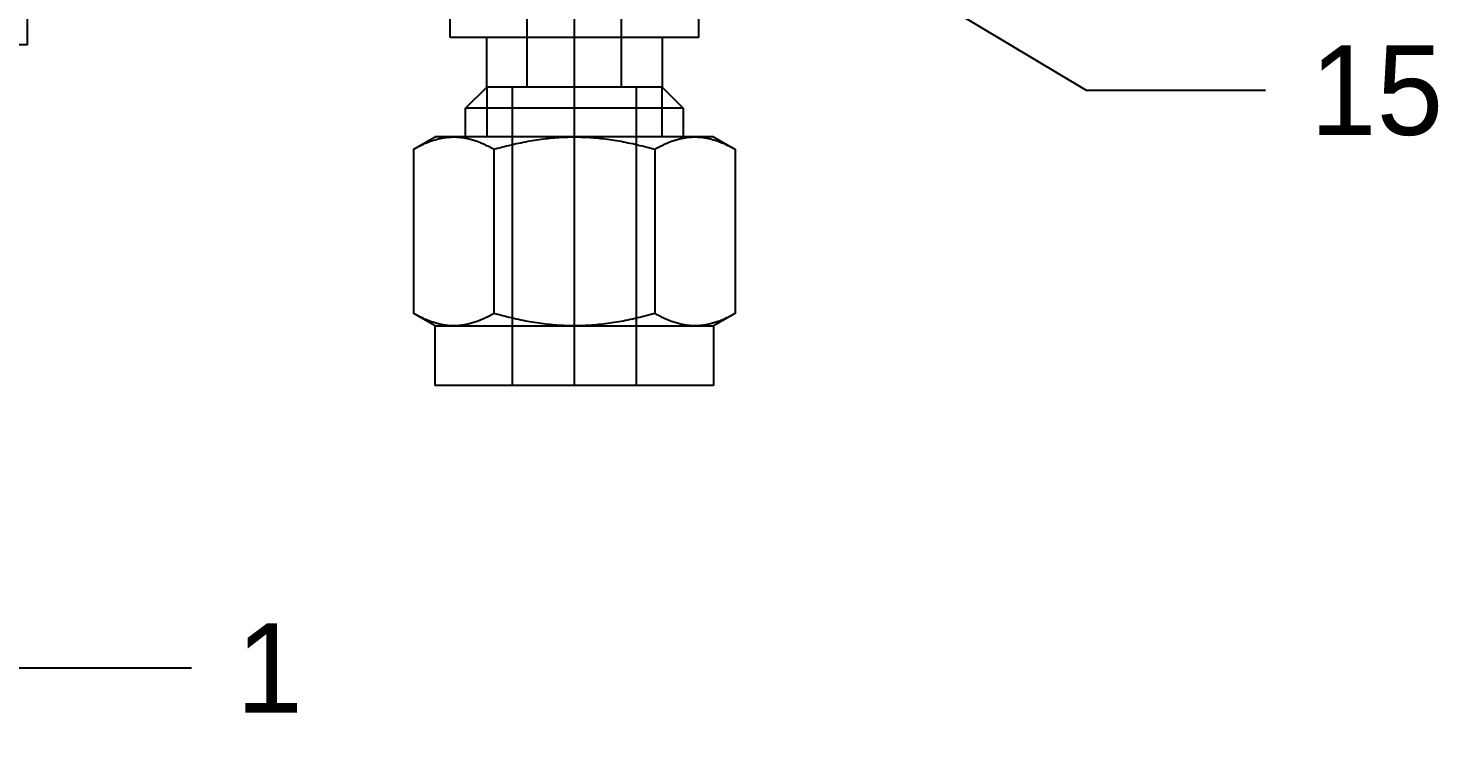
# Model space of a CAD drawing. Header units: inches. Extents: x 5.3 to 31.2, y 3.7 to 34.9.
# Drawn here: x 19.463 to 22.313, y 21.735 to 23.168 of the extents above; entities that cross this region are included whole.
import ezdxf
from ezdxf import colors
from ezdxf.entities.mleader import LeaderData, LeaderLine
from ezdxf.math import Vec2, Vec3

# ---------------------------------------------------------------- set-up
doc = ezdxf.new("R2010")
doc.units = ezdxf.units.IN
doc.header["$MEASUREMENT"] = 0
doc.linetypes.add('CENTER2', pattern=[28.575, 19.05, -3.175, 3.175, -3.175])
doc.linetypes.add('HIDDEN2', pattern=[4.7625, 3.175, -1.5875])
for name, color, linetype in [('NOTES', 1, 'Continuous'), ('TRDETAIL2', 7, 'Continuous'), ('TRDETAIL3', 7, 'Continuous'), ('TRMODEL1', 7, 'Continuous'), ('TRMODEL3', 7, 'Continuous')]:
    doc.layers.add(name, color=color, linetype=linetype)

# ---------------------------------------------------------------- blocks, each defined once
blk = doc.blocks.new('SS-400-3')
at = {"layer": 'TRDETAIL2', "color": 6, "linetype": 'HIDDEN2'}
for p, q in [((-1.06, 0.125), (-0.46, 0.125)), ((-0.46, 0.125), (-0.46, -0.125)), ((-0.46, 0.095), (0.46, 0.095)), ((-0.46, -0.095), (-0.095, -0.095)), ((-0.46, -0.125), (-1.06, -0.125))]:
    blk.add_line(p, q, dxfattribs=at)
at = {"layer": 'TRDETAIL3', "color": 4, "linetype": 'CENTER2'}
blk.add_line((-1.06, 0), (1.06, 0), dxfattribs=at)
at = {"layer": 'TRMODEL1', "color": 7, "linetype": 'Continuous'}
for p, q in [((-0.915, 0.3233), (-0.94, 0.28)), ((-0.9192, 0.3157), (-0.9205, 0.3132)), ((-0.9179, 0.3182), (-0.9192, 0.3157)), ((-0.9164, 0.3208), (-0.9179, 0.3182)), ((-0.915, 0.3233), (-0.9164, 0.3208)), ((-0.585, 0.3233), (-0.915, 0.3233)), ((-0.5836, 0.3208), (-0.585, 0.3233)), ((-0.56, 0.28), (-0.585, 0.3233)), ((-0.5821, 0.3182), (-0.5836, 0.3208)), ((-0.5808, 0.3157), (-0.5821, 0.3182)), ((-0.5795, 0.3132), (-0.5808, 0.3157)), ((-0.932, 0.2871), (-0.9328, 0.2848)), ((-0.9312, 0.2894), (-0.932, 0.2871)), ((-0.9303, 0.2917), (-0.9312, 0.2894)), ((-0.9294, 0.2941), (-0.9303, 0.2917)), ((-0.9284, 0.2964), (-0.9294, 0.2941)), ((-0.9274, 0.2987), (-0.9284, 0.2964)), ((-0.9264, 0.3011), (-0.9274, 0.2987)), ((-0.9253, 0.3035), (-0.9264, 0.3011)), ((-0.9242, 0.3059), (-0.9253, 0.3035)), ((-0.923, 0.3083), (-0.9242, 0.3059)), ((-0.9218, 0.3108), (-0.923, 0.3083)), ((-0.9205, 0.3132), (-0.9218, 0.3108)), ((-0.5782, 0.3108), (-0.5795, 0.3132)), ((-0.577, 0.3083), (-0.5782, 0.3108)), ((-0.5758, 0.3059), (-0.577, 0.3083)), ((-0.5747, 0.3035), (-0.5758, 0.3059)), ((-0.5736, 0.3011), (-0.5747, 0.3035)), ((-0.5726, 0.2987), (-0.5736, 0.3011)), ((-0.5716, 0.2964), (-0.5726, 0.2987)), ((-0.5706, 0.2941), (-0.5716, 0.2964)), ((-0.5697, 0.2917), (-0.5706, 0.2941)), ((-0.5688, 0.2894), (-0.5697, 0.2917)), ((-0.568, 0.2871), (-0.5688, 0.2894)), ((-0.5672, 0.2848), (-0.568, 0.2871)), ((-1.06, 0.28), (-1.06, -0.28)), ((-0.94, 0.28), (-1.06, 0.28)), ((-0.94, 0.2425), (-0.94, 0.28)), ((-0.939, 0.258), (-0.9393, 0.2558)), ((-0.9387, 0.2602), (-0.939, 0.258)), ((-0.9384, 0.2624), (-0.9387, 0.2602)), ((-0.938, 0.2646), (-0.9384, 0.2624)), ((-0.9376, 0.2669), (-0.938, 0.2646)), ((-0.9371, 0.2691), (-0.9376, 0.2669)), ((-0.9366, 0.2713), (-0.9371, 0.2691)), ((-0.9361, 0.2735), (-0.9366, 0.2713)), ((-0.9355, 0.2758), (-0.9361, 0.2735)), ((-0.9349, 0.278), (-0.9355, 0.2758)), ((-0.9342, 0.2803), (-0.9349, 0.278)), ((-0.9335, 0.2826), (-0.9342, 0.2803)), ((-0.9328, 0.2848), (-0.9335, 0.2826)), ((-0.5665, 0.2826), (-0.5672, 0.2848)), ((-0.5658, 0.2803), (-0.5665, 0.2826)), ((-0.5651, 0.278), (-0.5658, 0.2803)), ((-0.5645, 0.2758), (-0.5651, 0.278)), ((-0.5639, 0.2735), (-0.5645, 0.2758)), ((-0.5634, 0.2713), (-0.5639, 0.2735)), ((-0.5629, 0.2691), (-0.5634, 0.2713)), ((-0.5624, 0.2669), (-0.5629, 0.2691)), ((-0.562, 0.2646), (-0.5624, 0.2669)), ((-0.5616, 0.2624), (-0.562, 0.2646)), ((-0.5613, 0.2602), (-0.5616, 0.2624)), ((-0.561, 0.258), (-0.5613, 0.2602)), ((-0.5607, 0.2558), (-0.561, 0.258)), ((-0.56, 0.28), (-0.56, 0.2425)), ((-0.9399, 0.2469), (-0.94, 0.2447)), ((-0.94, 0.2447), (-0.94, 0.2425)), ((-0.94, 0.2425), (-0.94, 0.2403)), ((-0.94, 0), (-0.94, 0.2425)), ((-0.94, 0.2403), (-0.9399, 0.238)), ((-0.9398, 0.2491), (-0.9399, 0.2469)), ((-0.9399, 0.238), (-0.9398, 0.2358)), ((-0.9397, 0.2514), (-0.9398, 0.2491)), ((-0.9398, 0.2358), (-0.9397, 0.2336)), ((-0.9395, 0.2536), (-0.9397, 0.2514)), ((-0.9397, 0.2336), (-0.9395, 0.2314)), ((-0.9393, 0.2558), (-0.9395, 0.2536)), ((-0.9395, 0.2314), (-0.9393, 0.2292)), ((-0.9393, 0.2292), (-0.939, 0.227)), ((-0.561, 0.227), (-0.5607, 0.2292)), ((-0.5605, 0.2536), (-0.5607, 0.2558)), ((-0.5607, 0.2292), (-0.5605, 0.2314)), ((-0.5603, 0.2514), (-0.5605, 0.2536)), ((-0.5605, 0.2314), (-0.5603, 0.2336)), ((-0.5602, 0.2491), (-0.5603, 0.2514)), ((-0.5603, 0.2336), (-0.5602, 0.2358)), ((-0.5601, 0.2469), (-0.5602, 0.2491)), ((-0.5602, 0.2358), (-0.5601, 0.238)), ((-0.56, 0.2447), (-0.5601, 0.2469)), ((-0.5601, 0.238), (-0.56, 0.2403)), ((-0.56, 0.2425), (-0.56, 0.2447)), ((-0.56, 0.2403), (-0.56, 0.2425)), ((-0.56, 0.2425), (-0.56, 0)), ((-0.36, 0.25), (0.36, 0.25)), ((-0.36, 0.25), (-0.36, -0.25)), ((-0.939, 0.227), (-0.9387, 0.2248)), ((-0.9387, 0.2248), (-0.9384, 0.2226)), ((-0.9384, 0.2226), (-0.938, 0.2203)), ((-0.938, 0.2203), (-0.9376, 0.2181)), ((-0.9376, 0.2181), (-0.9371, 0.2159)), ((-0.9371, 0.2159), (-0.9366, 0.2137)), ((-0.9366, 0.2137), (-0.9361, 0.2114)), ((-0.9361, 0.2114), (-0.9355, 0.2092)), ((-0.9355, 0.2092), (-0.9349, 0.2069)), ((-0.9349, 0.2069), (-0.9342, 0.2047)), ((-0.9342, 0.2047), (-0.9335, 0.2024)), ((-0.9335, 0.2024), (-0.9328, 0.2001)), ((-0.9328, 0.2001), (-0.932, 0.1979)), ((-0.568, 0.1979), (-0.5672, 0.2001)), ((-0.5672, 0.2001), (-0.5665, 0.2024)), ((-0.5665, 0.2024), (-0.5658, 0.2047)), ((-0.5658, 0.2047), (-0.5651, 0.2069)), ((-0.5651, 0.2069), (-0.5645, 0.2092)), ((-0.5645, 0.2092), (-0.5639, 0.2114)), ((-0.5639, 0.2114), (-0.5634, 0.2137)), ((-0.5634, 0.2137), (-0.5629, 0.2159)), ((-0.5629, 0.2159), (-0.5624, 0.2181)), ((-0.5624, 0.2181), (-0.562, 0.2203)), ((-0.562, 0.2203), (-0.5616, 0.2226)), ((-0.5616, 0.2226), (-0.5613, 0.2248)), ((-0.5613, 0.2248), (-0.561, 0.227)), ((-0.5025, 0.2188), (-0.56, 0.2188)), ((-0.5025, 0.2188), (-0.5025, -0.2188)), ((-0.46, 0.1762), (-0.5025, 0.2188)), ((-0.932, 0.1979), (-0.9312, 0.1956)), ((-0.9312, 0.1956), (-0.9303, 0.1932)), ((-0.9303, 0.1932), (-0.9294, 0.1909)), ((-0.9294, 0.1909), (-0.9284, 0.1886)), ((-0.9284, 0.1886), (-0.9274, 0.1862)), ((-0.9274, 0.1862), (-0.9264, 0.1839)), ((-0.9264, 0.1839), (-0.9253, 0.1815)), ((-0.9253, 0.1815), (-0.9242, 0.1791)), ((-0.9242, 0.1791), (-0.923, 0.1766)), ((-0.923, 0.1766), (-0.9218, 0.1742)), ((-0.9218, 0.1742), (-0.9205, 0.1717)), ((-0.9205, 0.1717), (-0.9192, 0.1693)), ((-0.5808, 0.1693), (-0.5795, 0.1717)), ((-0.5795, 0.1717), (-0.5782, 0.1742)), ((-0.5782, 0.1742), (-0.577, 0.1766)), ((-0.577, 0.1766), (-0.5758, 0.1791)), ((-0.5758, 0.1791), (-0.5747, 0.1815)), ((-0.5747, 0.1815), (-0.5736, 0.1839)), ((-0.5736, 0.1839), (-0.5726, 0.1862)), ((-0.5726, 0.1862), (-0.5716, 0.1886)), ((-0.5716, 0.1886), (-0.5706, 0.1909)), ((-0.5706, 0.1909), (-0.5697, 0.1932)), ((-0.5697, 0.1932), (-0.5688, 0.1956)), ((-0.5688, 0.1956), (-0.568, 0.1979)), ((-0.46, 0.1762), (-0.46, -0.1762)), ((-0.36, 0.1762), (-0.46, 0.1762)), ((-0.9192, 0.1465), (-0.9205, 0.1415)), ((-0.9192, 0.1693), (-0.9179, 0.1667)), ((-0.9179, 0.1515), (-0.9192, 0.1465)), ((-0.9179, 0.1667), (-0.9164, 0.1642)), ((-0.9164, 0.1565), (-0.9179, 0.1515)), ((-0.9164, 0.1642), (-0.915, 0.1617)), ((-0.915, 0.1617), (-0.9164, 0.1565)), ((-0.585, 0.1617), (-0.915, 0.1617)), ((-0.585, 0.1617), (-0.5836, 0.1642)), ((-0.5836, 0.1565), (-0.585, 0.1617)), ((-0.5836, 0.1642), (-0.5821, 0.1667)), ((-0.5821, 0.1515), (-0.5836, 0.1565)), ((-0.5821, 0.1667), (-0.5808, 0.1693)), ((-0.5808, 0.1465), (-0.5821, 0.1515)), ((-0.5795, 0.1415), (-0.5808, 0.1465)), ((-0.9264, 0.1173), (-0.9274, 0.1125)), ((-0.9253, 0.122), (-0.9264, 0.1173)), ((-0.9242, 0.1268), (-0.9253, 0.122)), ((-0.923, 0.1317), (-0.9242, 0.1268)), ((-0.9218, 0.1366), (-0.923, 0.1317)), ((-0.9205, 0.1415), (-0.9218, 0.1366)), ((-0.5782, 0.1366), (-0.5795, 0.1415)), ((-0.577, 0.1317), (-0.5782, 0.1366)), ((-0.5758, 0.1268), (-0.577, 0.1317)), ((-0.5747, 0.122), (-0.5758, 0.1268)), ((-0.5736, 0.1173), (-0.5747, 0.122)), ((-0.5726, 0.1125), (-0.5736, 0.1173)), ((-0.932, 0.0893), (-0.9328, 0.0847)), ((-0.9312, 0.0939), (-0.932, 0.0893)), ((-0.9303, 0.0985), (-0.9312, 0.0939)), ((-0.9294, 0.1031), (-0.9303, 0.0985)), ((-0.9284, 0.1078), (-0.9294, 0.1031)), ((-0.9274, 0.1125), (-0.9284, 0.1078)), ((-0.5716, 0.1078), (-0.5726, 0.1125)), ((-0.5706, 0.1031), (-0.5716, 0.1078)), ((-0.5697, 0.0985), (-0.5706, 0.1031)), ((-0.5688, 0.0939), (-0.5697, 0.0985)), ((-0.568, 0.0893), (-0.5688, 0.0939)), ((-0.5672, 0.0847), (-0.568, 0.0893)), ((-0.9366, 0.0576), (-0.9371, 0.0532)), ((-0.9361, 0.0621), (-0.9366, 0.0576)), ((-0.9355, 0.0666), (-0.9361, 0.0621)), ((-0.9349, 0.0711), (-0.9355, 0.0666)), ((-0.9342, 0.0756), (-0.9349, 0.0711)), ((-0.9335, 0.0801), (-0.9342, 0.0756)), ((-0.9328, 0.0847), (-0.9335, 0.0801)), ((-0.5665, 0.0801), (-0.5672, 0.0847)), ((-0.5658, 0.0756), (-0.5665, 0.0801)), ((-0.5651, 0.0711), (-0.5658, 0.0756)), ((-0.5645, 0.0666), (-0.5651, 0.0711)), ((-0.5639, 0.0621), (-0.5645, 0.0666)), ((-0.5634, 0.0576), (-0.5639, 0.0621)), ((-0.5629, 0.0532), (-0.5634, 0.0576)), ((-0.939, 0.031), (-0.9393, 0.0266)), ((-0.9387, 0.0354), (-0.939, 0.031)), ((-0.9384, 0.0399), (-0.9387, 0.0354)), ((-0.938, 0.0443), (-0.9384, 0.0399)), ((-0.9376, 0.0487), (-0.938, 0.0443)), ((-0.9371, 0.0532), (-0.9376, 0.0487)), ((-0.5624, 0.0487), (-0.5629, 0.0532)), ((-0.562, 0.0443), (-0.5624, 0.0487)), ((-0.5616, 0.0399), (-0.562, 0.0443)), ((-0.5613, 0.0354), (-0.5616, 0.0399)), ((-0.561, 0.031), (-0.5613, 0.0354)), ((-0.5607, 0.0266), (-0.561, 0.031)), ((-0.9399, 0.0089), (-0.94, 0.0044)), ((-0.94, 0.0044), (-0.94, 0)), ((-0.94, 0), (-0.94, -0.0044)), ((-0.9398, 0.0133), (-0.9399, 0.0089)), ((-0.9397, 0.0177), (-0.9398, 0.0133)), ((-0.9395, 0.0222), (-0.9397, 0.0177)), ((-0.9393, 0.0266), (-0.9395, 0.0222)), ((-0.5605, 0.0222), (-0.5607, 0.0266)), ((-0.5603, 0.0177), (-0.5605, 0.0222)), ((-0.5602, 0.0133), (-0.5603, 0.0177)), ((-0.5601, 0.0089), (-0.5602, 0.0133)), ((-0.56, 0.0044), (-0.5601, 0.0089)), ((-0.56, 0), (-0.56, 0.0044)), ((-0.56, 0), (-0.56, -0.2425)), ((-0.94, -0.2425), (-0.94, 0)), ((-0.94, -0.0044), (-0.9399, -0.0089)), ((-0.9399, -0.0089), (-0.9398, -0.0133)), ((-0.9398, -0.0133), (-0.9397, -0.0177)), ((-0.9397, -0.0177), (-0.9395, -0.0222)), ((-0.9395, -0.0222), (-0.9393, -0.0266)), ((-0.9393, -0.0266), (-0.939, -0.031)), ((-0.561, -0.031), (-0.5607, -0.0266)), ((-0.5607, -0.0266), (-0.5605, -0.0222)), ((-0.5605, -0.0222), (-0.5603, -0.0177)), ((-0.5603, -0.0177), (-0.5602, -0.0133)), ((-0.5602, -0.0133), (-0.5601, -0.0089)), ((-0.5601, -0.0089), (-0.56, -0.0044)), ((-0.56, -0.0044), (-0.56, 0)), ((-0.939, -0.031), (-0.9387, -0.0354)), ((-0.9387, -0.0354), (-0.9384, -0.0399)), ((-0.9384, -0.0399), (-0.938, -0.0443)), ((-0.938, -0.0443), (-0.9376, -0.0487)), ((-0.9376, -0.0487), (-0.9371, -0.0532)), ((-0.9371, -0.0532), (-0.9366, -0.0576)), ((-0.5634, -0.0576), (-0.5629, -0.0532)), ((-0.5629, -0.0532), (-0.5624, -0.0487)), ((-0.5624, -0.0487), (-0.562, -0.0443)), ((-0.562, -0.0443), (-0.5616, -0.0399)), ((-0.5616, -0.0399), (-0.5613, -0.0354)), ((-0.5613, -0.0354), (-0.561, -0.031)), ((-0.9366, -0.0576), (-0.9361, -0.0621)), ((-0.9361, -0.0621), (-0.9355, -0.0666)), ((-0.9355, -0.0666), (-0.9349, -0.0711)), ((-0.9349, -0.0711), (-0.9342, -0.0756)), ((-0.9342, -0.0756), (-0.9335, -0.0801)), ((-0.9335, -0.0801), (-0.9328, -0.0847)), ((-0.9328, -0.0847), (-0.932, -0.0893)), ((-0.568, -0.0893), (-0.5672, -0.0847)), ((-0.5672, -0.0847), (-0.5665, -0.0801)), ((-0.5665, -0.0801), (-0.5658, -0.0756)), ((-0.5658, -0.0756), (-0.5651, -0.0711)), ((-0.5651, -0.0711), (-0.5645, -0.0666)), ((-0.5645, -0.0666), (-0.5639, -0.0621)), ((-0.5639, -0.0621), (-0.5634, -0.0576)), ((-0.932, -0.0893), (-0.9312, -0.0939)), ((-0.9312, -0.0939), (-0.9303, -0.0985)), ((-0.9303, -0.0985), (-0.9294, -0.1031)), ((-0.9294, -0.1031), (-0.9284, -0.1078)), ((-0.9284, -0.1078), (-0.9274, -0.1125)), ((-0.9274, -0.1125), (-0.9264, -0.1173)), ((-0.5736, -0.1173), (-0.5726, -0.1125)), ((-0.5726, -0.1125), (-0.5716, -0.1078)), ((-0.5716, -0.1078), (-0.5706, -0.1031)), ((-0.5706, -0.1031), (-0.5697, -0.0985)), ((-0.5697, -0.0985), (-0.5688, -0.0939)), ((-0.5688, -0.0939), (-0.568, -0.0893)), ((-0.9264, -0.1173), (-0.9253, -0.122)), ((-0.9253, -0.122), (-0.9242, -0.1268)), ((-0.9242, -0.1268), (-0.923, -0.1317)), ((-0.923, -0.1317), (-0.9218, -0.1366)), ((-0.9218, -0.1366), (-0.9205, -0.1415)), ((-0.9205, -0.1415), (-0.9192, -0.1465)), ((-0.5808, -0.1465), (-0.5795, -0.1415)), ((-0.5795, -0.1415), (-0.5782, -0.1366)), ((-0.5782, -0.1366), (-0.577, -0.1317)), ((-0.577, -0.1317), (-0.5758, -0.1268)), ((-0.5758, -0.1268), (-0.5747, -0.122)), ((-0.5747, -0.122), (-0.5736, -0.1173)), ((-0.9192, -0.1693), (-0.9205, -0.1717)), ((-0.9192, -0.1465), (-0.9179, -0.1515)), ((-0.9179, -0.1667), (-0.9192, -0.1693)), ((-0.9179, -0.1515), (-0.9164, -0.1565)), ((-0.9164, -0.1642), (-0.9179, -0.1667)), ((-0.9164, -0.1565), (-0.915, -0.1617)), ((-0.915, -0.1617), (-0.9164, -0.1642)), ((-0.585, -0.1617), (-0.915, -0.1617)), ((-0.585, -0.1617), (-0.5836, -0.1565)), ((-0.5836, -0.1642), (-0.585, -0.1617)), ((-0.5836, -0.1565), (-0.5821, -0.1515)), ((-0.5821, -0.1667), (-0.5836, -0.1642)), ((-0.5821, -0.1515), (-0.5808, -0.1465)), ((-0.5808, -0.1693), (-0.5821, -0.1667)), ((-0.5795, -0.1717), (-0.5808, -0.1693)), ((-0.932, -0.1979), (-0.9328, -0.2001)), ((-0.9312, -0.1956), (-0.932, -0.1979)), ((-0.9303, -0.1932), (-0.9312, -0.1956)), ((-0.9294, -0.1909), (-0.9303, -0.1932)), ((-0.9284, -0.1886), (-0.9294, -0.1909)), ((-0.9274, -0.1862), (-0.9284, -0.1886)), ((-0.9264, -0.1839), (-0.9274, -0.1862)), ((-0.9253, -0.1815), (-0.9264, -0.1839)), ((-0.9242, -0.1791), (-0.9253, -0.1815)), ((-0.923, -0.1766), (-0.9242, -0.1791)), ((-0.9218, -0.1742), (-0.923, -0.1766)), ((-0.9205, -0.1717), (-0.9218, -0.1742)), ((-0.5782, -0.1742), (-0.5795, -0.1717)), ((-0.577, -0.1766), (-0.5782, -0.1742)), ((-0.5758, -0.1791), (-0.577, -0.1766)), ((-0.5747, -0.1815), (-0.5758, -0.1791)), ((-0.5736, -0.1839), (-0.5747, -0.1815)), ((-0.5726, -0.1862), (-0.5736, -0.1839)), ((-0.5716, -0.1886), (-0.5726, -0.1862)), ((-0.5706, -0.1909), (-0.5716, -0.1886)), ((-0.5697, -0.1932), (-0.5706, -0.1909)), ((-0.5688, -0.1956), (-0.5697, -0.1932)), ((-0.568, -0.1979), (-0.5688, -0.1956)), ((-0.5672, -0.2001), (-0.568, -0.1979)), ((-0.5025, -0.2188), (-0.46, -0.1762)), ((-0.46, -0.1762), (-0.36, -0.1762)), ((-0.939, -0.227), (-0.9393, -0.2292)), ((-0.9387, -0.2248), (-0.939, -0.227)), ((-0.9384, -0.2226), (-0.9387, -0.2248)), ((-0.938, -0.2203), (-0.9384, -0.2226)), ((-0.9376, -0.2181), (-0.938, -0.2203)), ((-0.9371, -0.2159), (-0.9376, -0.2181)), ((-0.9366, -0.2137), (-0.9371, -0.2159)), ((-0.9361, -0.2114), (-0.9366, -0.2137)), ((-0.9355, -0.2092), (-0.9361, -0.2114)), ((-0.9349, -0.2069), (-0.9355, -0.2092)), ((-0.9342, -0.2047), (-0.9349, -0.2069)), ((-0.9335, -0.2024), (-0.9342, -0.2047)), ((-0.9328, -0.2001), (-0.9335, -0.2024)), ((-0.5665, -0.2024), (-0.5672, -0.2001)), ((-0.5658, -0.2047), (-0.5665, -0.2024)), ((-0.5651, -0.2069), (-0.5658, -0.2047)), ((-0.5645, -0.2092), (-0.5651, -0.2069)), ((-0.5639, -0.2114), (-0.5645, -0.2092)), ((-0.5634, -0.2137), (-0.5639, -0.2114)), ((-0.5629, -0.2159), (-0.5634, -0.2137)), ((-0.5624, -0.2181), (-0.5629, -0.2159)), ((-0.562, -0.2203), (-0.5624, -0.2181)), ((-0.5616, -0.2226), (-0.562, -0.2203)), ((-0.5613, -0.2248), (-0.5616, -0.2226)), ((-0.561, -0.227), (-0.5613, -0.2248)), ((-0.5607, -0.2292), (-0.561, -0.227)), ((-0.56, -0.2188), (-0.5025, -0.2188)), ((-0.9399, -0.238), (-0.94, -0.2403)), ((-0.94, -0.2403), (-0.94, -0.2425)), ((-0.94, -0.2425), (-0.94, -0.2447)), ((-0.94, -0.28), (-0.94, -0.2425)), ((-0.94, -0.2447), (-0.9399, -0.2469)), ((-0.9398, -0.2358), (-0.9399, -0.238)), ((-0.9399, -0.2469), (-0.9398, -0.2491)), ((-0.9397, -0.2336), (-0.9398, -0.2358)), ((-0.9398, -0.2491), (-0.9397, -0.2514)), ((-0.9395, -0.2314), (-0.9397, -0.2336)), ((-0.9397, -0.2514), (-0.9395, -0.2536)), ((-0.9393, -0.2292), (-0.9395, -0.2314)), ((-0.9395, -0.2536), (-0.9393, -0.2558)), ((-0.9393, -0.2558), (-0.939, -0.258)), ((-0.561, -0.258), (-0.5607, -0.2558)), ((-0.5605, -0.2314), (-0.5607, -0.2292)), ((-0.5607, -0.2558), (-0.5605, -0.2536)), ((-0.5603, -0.2336), (-0.5605, -0.2314)), ((-0.5605, -0.2536), (-0.5603, -0.2514)), ((-0.5602, -0.2358), (-0.5603, -0.2336)), ((-0.5603, -0.2514), (-0.5602, -0.2491)), ((-0.5601, -0.238), (-0.5602, -0.2358)), ((-0.5602, -0.2491), (-0.5601, -0.2469)), ((-0.56, -0.2403), (-0.5601, -0.238)), ((-0.5601, -0.2469), (-0.56, -0.2447)), ((-0.56, -0.2425), (-0.56, -0.2403)), ((-0.56, -0.2447), (-0.56, -0.2425)), ((-0.56, -0.2425), (-0.56, -0.28)), ((-0.36, -0.25), (-0.25, -0.25)), ((-1.06, -0.28), (-0.94, -0.28)), ((-0.94, -0.28), (-0.915, -0.3233)), ((-0.939, -0.258), (-0.9387, -0.2602)), ((-0.9387, -0.2602), (-0.9384, -0.2624)), ((-0.9384, -0.2624), (-0.938, -0.2646)), ((-0.938, -0.2646), (-0.9376, -0.2669)), ((-0.9376, -0.2669), (-0.9371, -0.2691)), ((-0.9371, -0.2691), (-0.9366, -0.2713)), ((-0.9366, -0.2713), (-0.9361, -0.2735)), ((-0.9361, -0.2735), (-0.9355, -0.2758)), ((-0.9355, -0.2758), (-0.9349, -0.278)), ((-0.9349, -0.278), (-0.9342, -0.2803)), ((-0.9342, -0.2803), (-0.9335, -0.2826)), ((-0.9335, -0.2826), (-0.9328, -0.2848)), ((-0.9328, -0.2848), (-0.932, -0.2871)), ((-0.585, -0.3233), (-0.56, -0.28)), ((-0.568, -0.2871), (-0.5672, -0.2848)), ((-0.5672, -0.2848), (-0.5665, -0.2826)), ((-0.5665, -0.2826), (-0.5658, -0.2803)), ((-0.5658, -0.2803), (-0.5651, -0.278)), ((-0.5651, -0.278), (-0.5645, -0.2758)), ((-0.5645, -0.2758), (-0.5639, -0.2735)), ((-0.5639, -0.2735), (-0.5634, -0.2713)), ((-0.5634, -0.2713), (-0.5629, -0.2691)), ((-0.5629, -0.2691), (-0.5624, -0.2669)), ((-0.5624, -0.2669), (-0.562, -0.2646)), ((-0.562, -0.2646), (-0.5616, -0.2624)), ((-0.5616, -0.2624), (-0.5613, -0.2602)), ((-0.5613, -0.2602), (-0.561, -0.258)), ((-0.932, -0.2871), (-0.9312, -0.2894)), ((-0.9312, -0.2894), (-0.9303, -0.2917)), ((-0.9303, -0.2917), (-0.9294, -0.2941)), ((-0.9294, -0.2941), (-0.9284, -0.2964)), ((-0.9284, -0.2964), (-0.9274, -0.2987)), ((-0.9274, -0.2987), (-0.9264, -0.3011)), ((-0.9264, -0.3011), (-0.9253, -0.3035)), ((-0.9253, -0.3035), (-0.9242, -0.3059)), ((-0.9242, -0.3059), (-0.923, -0.3083)), ((-0.923, -0.3083), (-0.9218, -0.3108)), ((-0.9218, -0.3108), (-0.9205, -0.3132)), ((-0.9205, -0.3132), (-0.9192, -0.3157)), ((-0.5808, -0.3157), (-0.5795, -0.3132)), ((-0.5795, -0.3132), (-0.5782, -0.3108)), ((-0.5782, -0.3108), (-0.577, -0.3083)), ((-0.577, -0.3083), (-0.5758, -0.3059)), ((-0.5758, -0.3059), (-0.5747, -0.3035)), ((-0.5747, -0.3035), (-0.5736, -0.3011)), ((-0.5736, -0.3011), (-0.5726, -0.2987)), ((-0.5726, -0.2987), (-0.5716, -0.2964)), ((-0.5716, -0.2964), (-0.5706, -0.2941)), ((-0.5706, -0.2941), (-0.5697, -0.2917)), ((-0.5697, -0.2917), (-0.5688, -0.2894)), ((-0.5688, -0.2894), (-0.568, -0.2871)), ((-0.9192, -0.3157), (-0.9179, -0.3182)), ((-0.9179, -0.3182), (-0.9164, -0.3208)), ((-0.9164, -0.3208), (-0.915, -0.3233)), ((-0.585, -0.3233), (-0.915, -0.3233)), ((-0.585, -0.3233), (-0.5836, -0.3208)), ((-0.5836, -0.3208), (-0.5821, -0.3182)), ((-0.5821, -0.3182), (-0.5808, -0.3157))]:
    blk.add_line(p, q, dxfattribs=at)
at = {"layer": 'TRMODEL3', "color": 1, "linetype": 'Continuous'}
for p, q in [((-0.56, 0.1762), (-0.46, 0.1762)), ((-0.46, -0.1762), (-0.56, -0.1762))]:
    blk.add_line(p, q, dxfattribs=at)
blk = doc.blocks.new('SS-4-TA-7-4')
at = {"layer": 'TRDETAIL2', "color": 6, "linetype": 'HIDDEN2'}
for p, q in [((1.46, 0.268), (1.0655, 0.2558)), ((1.0655, 0.2558), (1.0655, -0.2558)), ((1.0063, 0.2113), (0.88, 0.085)), ((1.0063, -0.2113), (1.0063, 0.2113)), ((1.0063, 0.2113), (1.0655, 0.2113)), ((1.0655, 0.2113), (1.46, 0.2236)), ((0, 0.085), (0.88, 0.085)), ((0.88, 0.085), (0.88, -0.085)), ((0.88, -0.085), (0, -0.085)), ((0.88, -0.085), (1.0063, -0.2113)), ((1.0655, -0.2113), (1.0063, -0.2113)), ((1.46, -0.2236), (1.0655, -0.2113)), ((1.0655, -0.2558), (1.46, -0.268))]:
    blk.add_line(p, q, dxfattribs=at)
at = {"layer": 'TRDETAIL3', "color": 4, "linetype": 'CENTER2'}
blk.add_line((0, 0), (1.46, 0), dxfattribs=at)
at = {"layer": 'TRMODEL1', "color": 7, "linetype": 'Continuous'}
for p, q in [((0.7901, 0.433), (0.763, 0.375)), ((0.7885, 0.4296), (0.787, 0.4262)), ((0.7901, 0.433), (0.7885, 0.4296)), ((1.4329, 0.433), (0.7901, 0.433)), ((1.4345, 0.4296), (1.4329, 0.433)), ((1.46, 0.375), (1.4329, 0.433)), ((1.436, 0.4262), (1.4345, 0.4296)), ((0.7766, 0.4001), (0.7755, 0.397)), ((0.7777, 0.4033), (0.7766, 0.4001)), ((0.7789, 0.4065), (0.7777, 0.4033)), ((0.7801, 0.4097), (0.7789, 0.4065)), ((0.7814, 0.4129), (0.7801, 0.4097)), ((0.7827, 0.4162), (0.7814, 0.4129)), ((0.7841, 0.4195), (0.7827, 0.4162)), ((0.7855, 0.4228), (0.7841, 0.4195)), ((0.787, 0.4262), (0.7855, 0.4228)), ((1.4375, 0.4228), (1.436, 0.4262)), ((1.4389, 0.4195), (1.4375, 0.4228)), ((1.4403, 0.4162), (1.4389, 0.4195)), ((1.4416, 0.4129), (1.4403, 0.4162)), ((1.4429, 0.4097), (1.4416, 0.4129)), ((1.4441, 0.4065), (1.4429, 0.4097)), ((1.4453, 0.4033), (1.4441, 0.4065)), ((1.4464, 0.4001), (1.4453, 0.4033)), ((1.4475, 0.397), (1.4464, 0.4001)), ((0.64, -0.375), (0.64, 0.375)), ((0.763, 0.375), (0.64, 0.375)), ((0.763, 0.3248), (0.763, 0.375)), ((0.7685, 0.3724), (0.7679, 0.3694)), ((0.7693, 0.3754), (0.7685, 0.3724)), ((0.77, 0.3784), (0.7693, 0.3754)), ((0.7708, 0.3815), (0.77, 0.3784)), ((0.7717, 0.3845), (0.7708, 0.3815)), ((0.7726, 0.3876), (0.7717, 0.3845)), ((0.7735, 0.3907), (0.7726, 0.3876)), ((0.7745, 0.3938), (0.7735, 0.3907)), ((0.7755, 0.397), (0.7745, 0.3938)), ((1.4485, 0.3938), (1.4475, 0.397)), ((1.4495, 0.3907), (1.4485, 0.3938)), ((1.4504, 0.3876), (1.4495, 0.3907)), ((1.4513, 0.3845), (1.4504, 0.3876)), ((1.4522, 0.3815), (1.4513, 0.3845)), ((1.453, 0.3784), (1.4522, 0.3815)), ((1.4537, 0.3754), (1.453, 0.3784)), ((1.4545, 0.3724), (1.4537, 0.3754)), ((1.4551, 0.3694), (1.4545, 0.3724)), ((1.46, 0.375), (1.46, 0.3248)), ((0.7638, 0.3426), (0.7635, 0.3396)), ((0.7641, 0.3455), (0.7638, 0.3426)), ((0.7644, 0.3485), (0.7641, 0.3455)), ((0.7648, 0.3515), (0.7644, 0.3485)), ((0.7652, 0.3544), (0.7648, 0.3515)), ((0.7656, 0.3574), (0.7652, 0.3544)), ((0.7661, 0.3604), (0.7656, 0.3574)), ((0.7667, 0.3634), (0.7661, 0.3604)), ((0.7673, 0.3664), (0.7667, 0.3634)), ((0.7679, 0.3694), (0.7673, 0.3664)), ((1.4557, 0.3664), (1.4551, 0.3694)), ((1.4563, 0.3634), (1.4557, 0.3664)), ((1.4569, 0.3604), (1.4563, 0.3634)), ((1.4574, 0.3574), (1.4569, 0.3604)), ((1.4578, 0.3544), (1.4574, 0.3574)), ((1.4582, 0.3515), (1.4578, 0.3544)), ((1.4586, 0.3485), (1.4582, 0.3515)), ((1.4589, 0.3455), (1.4586, 0.3485)), ((1.4592, 0.3426), (1.4589, 0.3455)), ((1.4595, 0.3396), (1.4592, 0.3426)), ((0.7631, 0.3307), (0.763, 0.3277)), ((0.763, 0.3277), (0.763, 0.3248)), ((0.763, 0), (0.763, 0.3248)), ((0.763, 0.3248), (0.763, 0.3218)), ((0.763, 0.3218), (0.7631, 0.3188)), ((0.7632, 0.3337), (0.7631, 0.3307)), ((0.7631, 0.3188), (0.7632, 0.3158)), ((0.7634, 0.3366), (0.7632, 0.3337)), ((0.7632, 0.3158), (0.7634, 0.3129)), ((0.7635, 0.3396), (0.7634, 0.3366)), ((1.4596, 0.3366), (1.4595, 0.3396)), ((1.4598, 0.3337), (1.4596, 0.3366)), ((1.4596, 0.3129), (1.4598, 0.3158)), ((1.4599, 0.3307), (1.4598, 0.3337)), ((1.4598, 0.3158), (1.4599, 0.3188)), ((1.46, 0.3277), (1.4599, 0.3307)), ((1.4599, 0.3188), (1.46, 0.3218)), ((1.46, 0.3248), (1.46, 0.3277)), ((1.46, 0.3248), (1.46, 0)), ((1.46, 0.3218), (1.46, 0.3248)), ((0.7634, 0.3129), (0.7635, 0.3099)), ((0.7635, 0.3099), (0.7638, 0.307)), ((0.7638, 0.307), (0.7641, 0.304)), ((0.7641, 0.304), (0.7644, 0.301)), ((0.7644, 0.301), (0.7648, 0.2981)), ((0.7648, 0.2981), (0.7652, 0.2951)), ((0.7652, 0.2951), (0.7656, 0.2921)), ((0.7656, 0.2921), (0.7661, 0.2891)), ((0.7661, 0.2891), (0.7667, 0.2862)), ((0.7667, 0.2862), (0.7673, 0.2832)), ((1.4557, 0.2832), (1.4563, 0.2862)), ((1.4563, 0.2862), (1.4569, 0.2891)), ((1.4569, 0.2891), (1.4574, 0.2921)), ((1.4574, 0.2921), (1.4578, 0.2951)), ((1.4578, 0.2951), (1.4582, 0.2981)), ((1.4582, 0.2981), (1.4586, 0.301)), ((1.4586, 0.301), (1.4589, 0.304)), ((1.4589, 0.304), (1.4592, 0.307)), ((1.4592, 0.307), (1.4595, 0.3099)), ((1.4595, 0.3099), (1.4596, 0.3129)), ((0.7673, 0.2832), (0.7679, 0.2802)), ((0.7679, 0.2802), (0.7685, 0.2772)), ((0.7685, 0.2772), (0.7693, 0.2741)), ((0.7693, 0.2741), (0.77, 0.2711)), ((0.77, 0.2711), (0.7708, 0.268)), ((0.7708, 0.268), (0.7717, 0.265)), ((0.7717, 0.265), (0.7726, 0.2619)), ((0.7726, 0.2619), (0.7735, 0.2588)), ((0.7735, 0.2588), (0.7745, 0.2557)), ((1.4485, 0.2557), (1.4495, 0.2588)), ((1.4495, 0.2588), (1.4504, 0.2619)), ((1.4504, 0.2619), (1.4513, 0.265)), ((1.4513, 0.265), (1.4522, 0.268)), ((1.4522, 0.268), (1.453, 0.2711)), ((1.453, 0.2711), (1.4537, 0.2741)), ((1.4537, 0.2741), (1.4545, 0.2772)), ((1.4545, 0.2772), (1.4551, 0.2802)), ((1.4551, 0.2802), (1.4557, 0.2832)), ((0.7745, 0.2557), (0.7755, 0.2526)), ((0.7755, 0.2526), (0.7766, 0.2494)), ((0.7766, 0.2494), (0.7777, 0.2462)), ((0.7777, 0.2462), (0.7789, 0.243)), ((0.7789, 0.243), (0.7801, 0.2398)), ((0.7801, 0.2398), (0.7814, 0.2366)), ((0.7814, 0.2366), (0.7827, 0.2333)), ((0.7827, 0.2333), (0.7841, 0.23)), ((0.7841, 0.23), (0.7855, 0.2267)), ((1.4375, 0.2267), (1.4389, 0.23)), ((1.4389, 0.23), (1.4403, 0.2333)), ((1.4403, 0.2333), (1.4416, 0.2366)), ((1.4416, 0.2366), (1.4429, 0.2398)), ((1.4429, 0.2398), (1.4441, 0.243)), ((1.4441, 0.243), (1.4453, 0.2462)), ((1.4453, 0.2462), (1.4464, 0.2494)), ((1.4464, 0.2494), (1.4475, 0.2526)), ((1.4475, 0.2526), (1.4485, 0.2557)), ((0.7855, 0.2267), (0.787, 0.2233)), ((0.787, 0.2029), (0.7855, 0.1962)), ((0.787, 0.2233), (0.7885, 0.2199)), ((0.7885, 0.2097), (0.787, 0.2029)), ((0.7885, 0.2199), (0.7901, 0.2165)), ((0.7901, 0.2165), (0.7885, 0.2097)), ((1.4329, 0.2165), (0.7901, 0.2165)), ((1.4329, 0.2165), (1.4345, 0.2199)), ((1.4345, 0.2097), (1.4329, 0.2165)), ((1.4345, 0.2199), (1.436, 0.2233)), ((1.436, 0.2029), (1.4345, 0.2097)), ((1.436, 0.2233), (1.4375, 0.2267)), ((1.4375, 0.1962), (1.436, 0.2029)), ((0.7814, 0.1764), (0.7801, 0.1699)), ((0.7827, 0.1829), (0.7814, 0.1764)), ((0.7841, 0.1895), (0.7827, 0.1829)), ((0.7855, 0.1962), (0.7841, 0.1895)), ((1.4389, 0.1895), (1.4375, 0.1962)), ((1.4403, 0.1829), (1.4389, 0.1895)), ((1.4416, 0.1764), (1.4403, 0.1829)), ((1.4429, 0.1699), (1.4416, 0.1764)), ((0.7755, 0.1444), (0.7745, 0.1381)), ((0.7766, 0.1507), (0.7755, 0.1444)), ((0.7777, 0.157), (0.7766, 0.1507)), ((0.7789, 0.1634), (0.7777, 0.157)), ((0.7801, 0.1699), (0.7789, 0.1634)), ((1.4441, 0.1634), (1.4429, 0.1699)), ((1.4453, 0.157), (1.4441, 0.1634)), ((1.4464, 0.1507), (1.4453, 0.157)), ((1.4475, 0.1444), (1.4464, 0.1507)), ((1.4485, 0.1381), (1.4475, 0.1444)), ((0, 0.125), (0, -0.125)), ((0.64, 0.125), (0, 0.125)), ((0.7717, 0.1196), (0.7708, 0.1134)), ((0.7726, 0.1257), (0.7717, 0.1196)), ((0.7735, 0.1319), (0.7726, 0.1257)), ((0.7745, 0.1381), (0.7735, 0.1319)), ((1.4495, 0.1319), (1.4485, 0.1381)), ((1.4504, 0.1257), (1.4495, 0.1319)), ((1.4513, 0.1196), (1.4504, 0.1257)), ((1.4522, 0.1134), (1.4513, 0.1196)), ((0.7679, 0.0892), (0.7673, 0.0832)), ((0.7685, 0.0952), (0.7679, 0.0892)), ((0.7693, 0.1013), (0.7685, 0.0952)), ((0.77, 0.1073), (0.7693, 0.1013)), ((0.7708, 0.1134), (0.77, 0.1073)), ((1.453, 0.1073), (1.4522, 0.1134)), ((1.4537, 0.1013), (1.453, 0.1073)), ((1.4545, 0.0952), (1.4537, 0.1013)), ((1.4551, 0.0892), (1.4545, 0.0952)), ((1.4557, 0.0832), (1.4551, 0.0892)), ((0.7652, 0.0593), (0.7648, 0.0534)), ((0.7656, 0.0653), (0.7652, 0.0593)), ((0.7661, 0.0712), (0.7656, 0.0653)), ((0.7667, 0.0772), (0.7661, 0.0712)), ((0.7673, 0.0832), (0.7667, 0.0772)), ((1.4563, 0.0772), (1.4557, 0.0832)), ((1.4569, 0.0712), (1.4563, 0.0772)), ((1.4574, 0.0653), (1.4569, 0.0712)), ((1.4578, 0.0593), (1.4574, 0.0653)), ((1.4582, 0.0534), (1.4578, 0.0593)), ((0.7635, 0.0297), (0.7634, 0.0238)), ((0.7638, 0.0356), (0.7635, 0.0297)), ((0.7641, 0.0415), (0.7638, 0.0356)), ((0.7644, 0.0475), (0.7641, 0.0415)), ((0.7648, 0.0534), (0.7644, 0.0475)), ((1.4586, 0.0475), (1.4582, 0.0534)), ((1.4589, 0.0415), (1.4586, 0.0475)), ((1.4592, 0.0356), (1.4589, 0.0415)), ((1.4595, 0.0297), (1.4592, 0.0356)), ((1.4596, 0.0238), (1.4595, 0.0297)), ((0.7631, 0.0119), (0.763, 0.006)), ((0.763, 0.006), (0.763, 0)), ((0.763, -0.3248), (0.763, 0)), ((0.763, 0), (0.763, -0.006)), ((0.7632, 0.0178), (0.7631, 0.0119)), ((0.7634, 0.0238), (0.7632, 0.0178)), ((1.4598, 0.0178), (1.4596, 0.0238)), ((1.4599, 0.0119), (1.4598, 0.0178)), ((1.46, 0.006), (1.4599, 0.0119)), ((1.46, 0), (1.46, 0.006)), ((1.46, 0), (1.46, -0.3248)), ((1.46, -0.006), (1.46, 0)), ((0.763, -0.006), (0.7631, -0.0119)), ((0.7631, -0.0119), (0.7632, -0.0178)), ((0.7632, -0.0178), (0.7634, -0.0238)), ((0.7634, -0.0238), (0.7635, -0.0297)), ((1.4595, -0.0297), (1.4596, -0.0238)), ((1.4596, -0.0238), (1.4598, -0.0178)), ((1.4598, -0.0178), (1.4599, -0.0119)), ((1.4599, -0.0119), (1.46, -0.006)), ((0.7635, -0.0297), (0.7638, -0.0356)), ((0.7638, -0.0356), (0.7641, -0.0415)), ((0.7641, -0.0415), (0.7644, -0.0475)), ((0.7644, -0.0475), (0.7648, -0.0534)), ((0.7648, -0.0534), (0.7652, -0.0593)), ((1.4578, -0.0593), (1.4582, -0.0534)), ((1.4582, -0.0534), (1.4586, -0.0475)), ((1.4586, -0.0475), (1.4589, -0.0415)), ((1.4589, -0.0415), (1.4592, -0.0356)), ((1.4592, -0.0356), (1.4595, -0.0297)), ((0.7652, -0.0593), (0.7656, -0.0653)), ((0.7656, -0.0653), (0.7661, -0.0712)), ((0.7661, -0.0712), (0.7667, -0.0772)), ((0.7667, -0.0772), (0.7673, -0.0832)), ((0.7673, -0.0832), (0.7679, -0.0892)), ((1.4551, -0.0892), (1.4557, -0.0832)), ((1.4557, -0.0832), (1.4563, -0.0772)), ((1.4563, -0.0772), (1.4569, -0.0712)), ((1.4569, -0.0712), (1.4574, -0.0653)), ((1.4574, -0.0653), (1.4578, -0.0593)), ((0.7679, -0.0892), (0.7685, -0.0952)), ((0.7685, -0.0952), (0.7693, -0.1013)), ((0.7693, -0.1013), (0.77, -0.1073)), ((0.77, -0.1073), (0.7708, -0.1134)), ((0.7708, -0.1134), (0.7717, -0.1196)), ((1.4513, -0.1196), (1.4522, -0.1134)), ((1.4522, -0.1134), (1.453, -0.1073)), ((1.453, -0.1073), (1.4537, -0.1013)), ((1.4537, -0.1013), (1.4545, -0.0952)), ((1.4545, -0.0952), (1.4551, -0.0892)), ((0, -0.125), (0.64, -0.125)), ((0.7717, -0.1196), (0.7726, -0.1257)), ((0.7726, -0.1257), (0.7735, -0.1319)), ((0.7735, -0.1319), (0.7745, -0.1381)), ((0.7745, -0.1381), (0.7755, -0.1444)), ((1.4475, -0.1444), (1.4485, -0.1381)), ((1.4485, -0.1381), (1.4495, -0.1319)), ((1.4495, -0.1319), (1.4504, -0.1257)), ((1.4504, -0.1257), (1.4513, -0.1196)), ((0.7755, -0.1444), (0.7766, -0.1507)), ((0.7766, -0.1507), (0.7777, -0.157)), ((0.7777, -0.157), (0.7789, -0.1634)), ((0.7789, -0.1634), (0.7801, -0.1699)), ((0.7801, -0.1699), (0.7814, -0.1764)), ((1.4416, -0.1764), (1.4429, -0.1699)), ((1.4429, -0.1699), (1.4441, -0.1634)), ((1.4441, -0.1634), (1.4453, -0.157)), ((1.4453, -0.157), (1.4464, -0.1507)), ((1.4464, -0.1507), (1.4475, -0.1444)), ((0.7814, -0.1764), (0.7827, -0.1829)), ((0.7827, -0.1829), (0.7841, -0.1895)), ((0.7841, -0.1895), (0.7855, -0.1962)), ((0.7855, -0.1962), (0.787, -0.2029)), ((1.436, -0.2029), (1.4375, -0.1962)), ((1.4375, -0.1962), (1.4389, -0.1895)), ((1.4389, -0.1895), (1.4403, -0.1829)), ((1.4403, -0.1829), (1.4416, -0.1764)), ((0.7855, -0.2267), (0.7841, -0.23)), ((0.787, -0.2233), (0.7855, -0.2267)), ((0.787, -0.2029), (0.7885, -0.2097)), ((0.7885, -0.2199), (0.787, -0.2233)), ((0.7885, -0.2097), (0.7901, -0.2165)), ((0.7901, -0.2165), (0.7885, -0.2199)), ((1.4329, -0.2165), (0.7901, -0.2165)), ((1.4329, -0.2165), (1.4345, -0.2097)), ((1.4345, -0.2199), (1.4329, -0.2165)), ((1.4345, -0.2097), (1.436, -0.2029)), ((1.436, -0.2233), (1.4345, -0.2199)), ((1.4375, -0.2267), (1.436, -0.2233)), ((1.4389, -0.23), (1.4375, -0.2267)), ((0.7745, -0.2557), (0.7735, -0.2588)), ((0.7755, -0.2526), (0.7745, -0.2557)), ((0.7766, -0.2494), (0.7755, -0.2526)), ((0.7777, -0.2462), (0.7766, -0.2494)), ((0.7789, -0.243), (0.7777, -0.2462)), ((0.7801, -0.2398), (0.7789, -0.243)), ((0.7814, -0.2366), (0.7801, -0.2398)), ((0.7827, -0.2333), (0.7814, -0.2366)), ((0.7841, -0.23), (0.7827, -0.2333)), ((1.4403, -0.2333), (1.4389, -0.23)), ((1.4416, -0.2366), (1.4403, -0.2333)), ((1.4429, -0.2398), (1.4416, -0.2366)), ((1.4441, -0.243), (1.4429, -0.2398)), ((1.4453, -0.2462), (1.4441, -0.243)), ((1.4464, -0.2494), (1.4453, -0.2462)), ((1.4475, -0.2526), (1.4464, -0.2494)), ((1.4485, -0.2557), (1.4475, -0.2526)), ((1.4495, -0.2588), (1.4485, -0.2557)), ((0.7673, -0.2832), (0.7667, -0.2862)), ((0.7679, -0.2802), (0.7673, -0.2832)), ((0.7685, -0.2772), (0.7679, -0.2802)), ((0.7693, -0.2741), (0.7685, -0.2772)), ((0.77, -0.2711), (0.7693, -0.2741)), ((0.7708, -0.268), (0.77, -0.2711)), ((0.7717, -0.265), (0.7708, -0.268)), ((0.7726, -0.2619), (0.7717, -0.265)), ((0.7735, -0.2588), (0.7726, -0.2619)), ((1.4504, -0.2619), (1.4495, -0.2588)), ((1.4513, -0.265), (1.4504, -0.2619)), ((1.4522, -0.268), (1.4513, -0.265)), ((1.453, -0.2711), (1.4522, -0.268)), ((1.4537, -0.2741), (1.453, -0.2711)), ((1.4545, -0.2772), (1.4537, -0.2741)), ((1.4551, -0.2802), (1.4545, -0.2772)), ((1.4557, -0.2832), (1.4551, -0.2802)), ((1.4563, -0.2862), (1.4557, -0.2832)), ((0.7634, -0.3129), (0.7632, -0.3158)), ((0.7635, -0.3099), (0.7634, -0.3129)), ((0.7638, -0.307), (0.7635, -0.3099)), ((0.7641, -0.304), (0.7638, -0.307)), ((0.7644, -0.301), (0.7641, -0.304)), ((0.7648, -0.2981), (0.7644, -0.301)), ((0.7652, -0.2951), (0.7648, -0.2981)), ((0.7656, -0.2921), (0.7652, -0.2951)), ((0.7661, -0.2891), (0.7656, -0.2921)), ((0.7667, -0.2862), (0.7661, -0.2891)), ((1.4569, -0.2891), (1.4563, -0.2862)), ((1.4574, -0.2921), (1.4569, -0.2891)), ((1.4578, -0.2951), (1.4574, -0.2921)), ((1.4582, -0.2981), (1.4578, -0.2951)), ((1.4586, -0.301), (1.4582, -0.2981)), ((1.4589, -0.304), (1.4586, -0.301)), ((1.4592, -0.307), (1.4589, -0.304)), ((1.4595, -0.3099), (1.4592, -0.307)), ((1.4596, -0.3129), (1.4595, -0.3099)), ((1.4598, -0.3158), (1.4596, -0.3129)), ((0.7631, -0.3188), (0.763, -0.3218)), ((0.763, -0.3218), (0.763, -0.3248)), ((0.763, -0.375), (0.763, -0.3248)), ((0.763, -0.3248), (0.763, -0.3277)), ((0.763, -0.3277), (0.7631, -0.3307)), ((0.7632, -0.3158), (0.7631, -0.3188)), ((0.7631, -0.3307), (0.7632, -0.3337)), ((0.7632, -0.3337), (0.7634, -0.3366)), ((0.7634, -0.3366), (0.7635, -0.3396)), ((0.7635, -0.3396), (0.7638, -0.3426)), ((1.4592, -0.3426), (1.4595, -0.3396)), ((1.4595, -0.3396), (1.4596, -0.3366)), ((1.4596, -0.3366), (1.4598, -0.3337)), ((1.4599, -0.3188), (1.4598, -0.3158)), ((1.4598, -0.3337), (1.4599, -0.3307)), ((1.46, -0.3218), (1.4599, -0.3188)), ((1.4599, -0.3307), (1.46, -0.3277)), ((1.46, -0.3248), (1.46, -0.3218)), ((1.46, -0.3277), (1.46, -0.3248)), ((1.46, -0.3248), (1.46, -0.375)), ((0.7638, -0.3426), (0.7641, -0.3455)), ((0.7641, -0.3455), (0.7644, -0.3485)), ((0.7644, -0.3485), (0.7648, -0.3515)), ((0.7648, -0.3515), (0.7652, -0.3544)), ((0.7652, -0.3544), (0.7656, -0.3574)), ((0.7656, -0.3574), (0.7661, -0.3604)), ((0.7661, -0.3604), (0.7667, -0.3634)), ((0.7667, -0.3634), (0.7673, -0.3664)), ((0.7673, -0.3664), (0.7679, -0.3694)), ((0.7679, -0.3694), (0.7685, -0.3724)), ((1.4545, -0.3724), (1.4551, -0.3694)), ((1.4551, -0.3694), (1.4557, -0.3664)), ((1.4557, -0.3664), (1.4563, -0.3634)), ((1.4563, -0.3634), (1.4569, -0.3604)), ((1.4569, -0.3604), (1.4574, -0.3574)), ((1.4574, -0.3574), (1.4578, -0.3544)), ((1.4578, -0.3544), (1.4582, -0.3515)), ((1.4582, -0.3515), (1.4586, -0.3485)), ((1.4586, -0.3485), (1.4589, -0.3455)), ((1.4589, -0.3455), (1.4592, -0.3426)), ((0.64, -0.375), (0.763, -0.375)), ((0.763, -0.375), (0.7901, -0.433)), ((0.7685, -0.3724), (0.7693, -0.3754)), ((0.7693, -0.3754), (0.77, -0.3784)), ((0.77, -0.3784), (0.7708, -0.3815)), ((0.7708, -0.3815), (0.7717, -0.3845)), ((0.7717, -0.3845), (0.7726, -0.3876)), ((0.7726, -0.3876), (0.7735, -0.3907)), ((0.7735, -0.3907), (0.7745, -0.3938)), ((0.7745, -0.3938), (0.7755, -0.397)), ((0.7755, -0.397), (0.7766, -0.4001)), ((1.4329, -0.433), (1.46, -0.375)), ((1.4464, -0.4001), (1.4475, -0.397)), ((1.4475, -0.397), (1.4485, -0.3938)), ((1.4485, -0.3938), (1.4495, -0.3907)), ((1.4495, -0.3907), (1.4504, -0.3876)), ((1.4504, -0.3876), (1.4513, -0.3845)), ((1.4513, -0.3845), (1.4522, -0.3815)), ((1.4522, -0.3815), (1.453, -0.3784)), ((1.453, -0.3784), (1.4537, -0.3754)), ((1.4537, -0.3754), (1.4545, -0.3724)), ((0.7766, -0.4001), (0.7777, -0.4033)), ((0.7777, -0.4033), (0.7789, -0.4065)), ((0.7789, -0.4065), (0.7801, -0.4097)), ((0.7801, -0.4097), (0.7814, -0.4129)), ((0.7814, -0.4129), (0.7827, -0.4162)), ((0.7827, -0.4162), (0.7841, -0.4195)), ((0.7841, -0.4195), (0.7855, -0.4228)), ((0.7855, -0.4228), (0.787, -0.4262)), ((0.787, -0.4262), (0.7885, -0.4296)), ((1.4345, -0.4296), (1.436, -0.4262)), ((1.436, -0.4262), (1.4375, -0.4228)), ((1.4375, -0.4228), (1.4389, -0.4195)), ((1.4389, -0.4195), (1.4403, -0.4162)), ((1.4403, -0.4162), (1.4416, -0.4129)), ((1.4416, -0.4129), (1.4429, -0.4097)), ((1.4429, -0.4097), (1.4441, -0.4065)), ((1.4441, -0.4065), (1.4453, -0.4033)), ((1.4453, -0.4033), (1.4464, -0.4001)), ((0.7885, -0.4296), (0.7901, -0.433)), ((1.4329, -0.433), (0.7901, -0.433)), ((1.4329, -0.433), (1.4345, -0.4296))]:
    blk.add_line(p, q, dxfattribs=at)

msp = doc.modelspace()

# ---------------------------------------------------------------- block references
at = {"xscale": -1, "rotation": 270}
msp.add_blockref('SS-400-3', (20.5613, 23.5093), dxfattribs=at)
at = {"xscale": -1}
msp.add_blockref('SS-4-TA-7-4', (20.1013, 23.5093), dxfattribs=at)

# ---------------------------------------------------------------- leaders
at = {"layer": 'NOTES'}
ml = msp.add_multileader_mtext('Standard', dxfattribs=at)
ml.set_content('15', color=256)
ml.set_leader_properties()
ml.build(insert=Vec2(0, 0))
ml.multileader.update_dxf_attribs({"has_text_frame": 1, "text_right_attachment_type": 6, "dogleg_length": 0.36, "arrow_head_size": 0.18})
ctx = ml.context
ctx.base_point, ctx.char_height, ctx.arrow_head_size, ctx.landing_gap_size, ctx.plane_origin = Vec3(21.9508, 23.0433), 0.18, 0.18, 0.09, Vec3(20.8113, 23.5093)
ctx.right_attachment = 6
notes = []
notes.append((ctx, [(0, (1, 1, 0), (21.5908, 23.0433), (1, 0), 0.36, [(0, [(20.8113, 23.5093)], 0, [])])]))
ctx.mtext.insert, ctx.mtext.flow_direction = Vec3(22.0408, 23.1333), 5
ml = msp.add_multileader_mtext('Standard', dxfattribs=at)
ml.set_content('1', color=256)
ml.set_leader_properties()
ml.build(insert=Vec2(0, 0))
ml.multileader.update_dxf_attribs({"has_text_frame": 1, "text_right_attachment_type": 6, "dogleg_length": 0.36, "arrow_head_size": 0.18})
ctx = ml.context
ctx.base_point, ctx.char_height, ctx.arrow_head_size, ctx.landing_gap_size, ctx.plane_origin = Vec3(19.7912, 21.8812), 0.18, 0.18, 0.09, Vec3(18.9898, 23.0763)
ctx.right_attachment = 6
notes.append((ctx, [(0, (1, 1, 0), (19.4312, 21.8812), (1, 0), 0.36, [(0, [(18.9898, 23.0763)], 0, [])])]))
ctx.mtext.insert, ctx.mtext.flow_direction = Vec3(19.8812, 21.9712), 5
for ctx, leaders in notes:
    for number, flags, end, landing, length, lines in leaders:
        leader = LeaderData()
        leader.index, (leader.has_last_leader_line, leader.has_dogleg_vector, leader.attachment_direction) = number, flags
        leader.last_leader_point, leader.dogleg_vector, leader.dogleg_length = Vec3(end), Vec3(landing), length
        for number, points, colour, breaks in lines:
            line = LeaderLine()
            line.index, line.vertices, line.color, line.breaks = number, Vec3.list(points), colors.encode_raw_color(colour), breaks
            leader.lines.append(line)
        ctx.leaders.append(leader)

doc.saveas('drawing.dxf')
